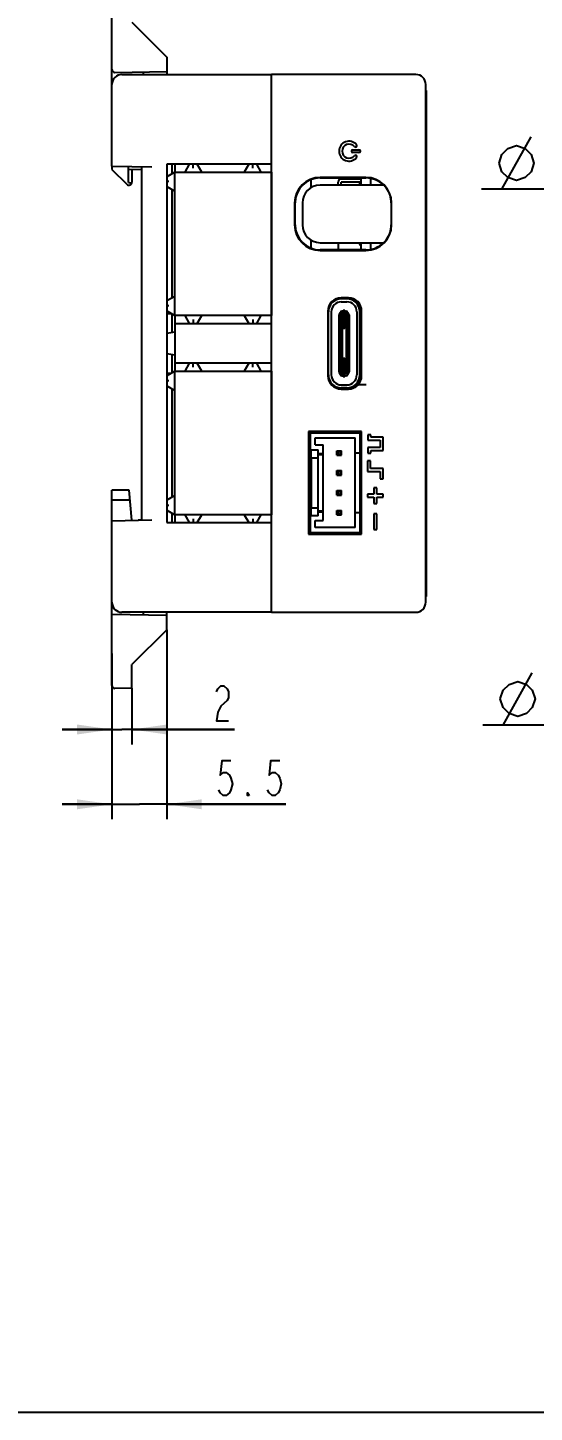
# Model space of a CAD drawing. Header units: millimetres. Extents: x 0 to 297, y 0 to 210.
# Drawn here: x 153.6 to 204.5, y 0 to 139 of the extents above; entities that cross this region are included whole.
import ezdxf

# ---------------------------------------------------------------- set-up
doc = ezdxf.new("R2010")
doc.units = ezdxf.units.MM
doc.header["$LTSCALE"] = 16.335
doc.layers.get('0').update_dxf_attribs({"linetype": 'CONTINUOUS'})
for name, color, linetype in [('000_19_DXF_CONTINUOUS_LINE', 7, 'CONTINUOUS'), ('000_19_DXF_DIMENSION', 7, 'CONTINUOUS'), ('00_11_DXF_CONTINUOUS_LINE', 7, 'CONTINUOUS'), ('01-PBG-10-01DXF_CONTINUOUS_LINE', 7, 'CONTINUOUS'), ('2022-08-16_CDXF_CONTINUOUS_LINE', 7, 'CONTINUOUS'), ('2022-09-08_CDXF_CONTINUOUS_LINE', 7, 'CONTINUOUS'), ('CORE300_100_DXF_CONTINUOUS_LINE', 7, 'CONTINUOUS'), ('CORE300_100_DXF_DIMENSION', 7, 'CONTINUOUS'), ('CORES3_DXF_FORMAT', 7, 'CONTINUOUS'), ('DINBASE-60-0DXF_CONTINUOUS_LINE', 7, 'CONTINUOUS'), ('STA0226C0A_1DXF_CONTINUOUS_LINE', 7, 'CONTINUOUS'), ('TMP_DWG_1_1_DXF_CONTINUOUS_LINE', 7, 'CONTINUOUS')]:
    doc.layers.add(name, color=color, linetype=linetype)
doc.styles.get("Standard").update_dxf_attribs({"font": 'CHANGFANGSONG.TTF'})
doc.dimstyles.new('DIMSTYLE_6', dxfattribs={"dimtxt": 3.5, "dimasz": 3.5, "dimexe": 1.5, "dimexo": 0, "dimgap": 0.875, "dimtad": 1, "dimdec": 3, "dimdsep": 46, "dimtxsty": 'STANDARD', "dimblk": '_FILLED', "dimblk1": '_FILLED', "dimblk2": '_FILLED', "dimcen": 0.09, "dimclrt": 3, "dimadec": 3, "dimazin": 2, "dimtp": 0.1, "dimtm": 0.1, "dimtfac": 1, "dimtdec": 3, "dimtofl": 0, "dimtmove": 0, "dimatfit": 3, "dimldrblk": '_FILLED', "dimfxl": 1, "dimtolj": 1, "dimarcsym": 0})
doc.dimstyles.new('DIMSTYLE_7', dxfattribs={"dimtxt": 3.5, "dimasz": 3.5, "dimexe": 1.5, "dimexo": 0, "dimtad": 1, "dimdec": 3, "dimdsep": 46, "dimtxsty": 'STANDARD', "dimblk": '_FILLED', "dimblk1": '_FILLED', "dimblk2": '_FILLED', "dimcen": 0.09, "dimclrt": 3, "dimadec": 3, "dimazin": 2, "dimtp": 0.1, "dimtm": 0.1, "dimtfac": 1, "dimtdec": 3, "dimtofl": 0, "dimtmove": 0, "dimatfit": 1, "dimldrblk": '_FILLED', "dimfxl": 1, "dimtolj": 1, "dimarcsym": 0})

# ---------------------------------------------------------------- blocks, each defined once
blk = doc.blocks.new('_FILLED')
at = {"color": 0, "linetype": 'BYBLOCK'}
blk.add_solid([(0, 0), (-1, 0.143), (-1, -0.143)], dxfattribs=at)
blk = doc.blocks.new('*D8')
at = {"layer": '000_19_DXF_DIMENSION', "color": 1, "linetype": 'CONTINUOUS'}
for p, q in [((162.09, 72.99), (162.09, 67.06)), ((164.09, 72.72), (164.09, 67.06)), ((162.09, 68.56), (157.09, 68.56)), ((157.09, 68.56), (163.09, 68.56)), ((174.4, 68.56), (163.09, 68.56)), ((164.09, 68.56), (174.4, 68.56))]:
    blk.add_line(p, q, dxfattribs=at)
at = {"layer": '000_19_DXF_DIMENSION', "color": 1, "linetype": 'CONTINUOUS', "xscale": 3.5, "yscale": 3.5, "zscale": 3.5}
for p, rotation in [((162.09, 68.56), 3e-10), ((164.09, 68.56), 180.0000000002)]:
    blk.add_blockref('_FILLED', p, dxfattribs=dict(at, rotation=rotation))
blk = doc.blocks.new('*D9')
at = {"layer": '000_19_DXF_DIMENSION', "color": 1, "linetype": 'CONTINUOUS'}
for p, q in [((167.59, 78.58), (167.59, 59.55)), ((162.09, 76.18), (162.09, 59.55)), ((162.09, 61.05), (157.09, 61.05)), ((157.09, 61.05), (164.84, 61.05)), ((179.54, 61.05), (164.84, 61.05)), ((167.59, 61.05), (179.54, 61.05))]:
    blk.add_line(p, q, dxfattribs=at)
at = {"layer": '000_19_DXF_DIMENSION', "color": 1, "linetype": 'CONTINUOUS', "xscale": 3.5, "yscale": 3.5, "zscale": 3.5}
blk.add_blockref('_FILLED', (162.09, 61.05), dxfattribs=at)
at = {"layer": '000_19_DXF_DIMENSION', "color": 1, "linetype": 'CONTINUOUS', "xscale": 3.5, "yscale": 3.5, "zscale": 3.5, "rotation": 180}
blk.add_blockref('_FILLED', (167.59, 61.05), dxfattribs=at)
blk = doc.blocks.new('*D22')
at = {"layer": 'CORE300_100_DXF_DIMENSION', "color": 1, "linetype": 'CONTINUOUS'}
for p, q in [((219.61, 122.81), (199.19, 122.81)), ((220.86, 122.81), (219.61, 122.81)), ((231.52, 108.34), (220.86, 122.81))]:
    blk.add_line(p, q, dxfattribs=at)
at = {"layer": 'CORE300_100_DXF_DIMENSION', "color": 1, "linetype": 'CONTINUOUS', "xscale": 3.5, "yscale": 3.5, "zscale": 3.5, "rotation": 306.3596825233}
blk.add_blockref('_FILLED', (231.52, 108.34), dxfattribs=at)
blk = doc.blocks.new('*D25')
at = {"layer": 'CORE300_100_DXF_DIMENSION', "color": 1, "linetype": 'CONTINUOUS'}
for p, q in [((229.47, 83.94), (220.98, 69.01)), ((219.73, 69.01), (199.32, 69.01)), ((220.98, 69.01), (219.73, 69.01))]:
    blk.add_line(p, q, dxfattribs=at)
at = {"layer": 'CORE300_100_DXF_DIMENSION', "color": 1, "linetype": 'CONTINUOUS', "xscale": 3.5, "yscale": 3.5, "zscale": 3.5, "rotation": 60.395549254}
blk.add_blockref('_FILLED', (229.47, 83.94), dxfattribs=at)

msp = doc.modelspace()

# ---------------------------------------------------------------- linework, layer by layer
at = {"layer": '000_19_DXF_CONTINUOUS_LINE', "color": 7, "linetype": 'CONTINUOUS'}
for p, q in [((162.0876, 133.329), (162.0876, 141.6714)), ((164.0876, 139.5767), (167.5876, 136.0767)), ((167.5876, 136.0767), (167.5876, 134.329)), ((162.3928, 134.532), (167.5876, 134.6227)), ((165.2584, 134.329), (165.2584, 134.5821)), ((162.0876, 72.9865), (162.0876, 81.329)), ((162.0876, 80.1312), (167.5876, 80.0352)), ((165.2584, 80.0759), (165.2584, 80.329)), ((167.5876, 78.5812), (167.5876, 80.329)), ((167.5876, 78.5812), (164.0876, 75.0812)), ((164.0876, 72.7162), (164.0876, 75.0812)), ((164.0876, 72.7161), (162.3928, 72.6865))]:
    msp.add_line(p, q, dxfattribs=at)
for centre in [(162.3876, 134.832), (162.3876, 72.9865)]:
    msp.add_arc(centre, 0.3, 180, 271, dxfattribs=at)
at = {"layer": '000_19_DXF_DIMENSION', "color": 3, "linetype": 'CONTINUOUS'}
for points in [[(172.5652, 72.3483), (172.7184, 72.64), (173.0246, 72.9316), (173.3309, 72.9316), (173.6371, 72.64), (173.7902, 72.3483), (173.7902, 71.7649), (173.6371, 71.4733), (173.3309, 71.1816), (173.0246, 70.89), (172.7184, 70.3066), (172.5652, 69.4316), (173.7902, 69.4316)], [(174.0255, 65.4232), (173.1067, 65.4232), (172.9536, 63.9649), (173.2598, 64.2565), (173.5661, 64.2565), (173.8723, 63.9649), (174.0255, 63.6732), (174.1786, 63.0899), (174.0255, 62.5065), (173.8723, 62.2149), (173.5661, 61.9232), (173.2598, 61.9232), (172.9536, 62.2149), (172.8005, 62.5065)], [(178.9255, 65.4232), (178.0067, 65.4232), (177.8536, 63.9649), (178.1598, 64.2565), (178.4661, 64.2565), (178.7723, 63.9649), (178.9255, 63.6732), (179.0786, 63.0899), (178.9255, 62.5065), (178.7723, 62.2149), (178.4661, 61.9232), (178.1598, 61.9232), (177.8536, 62.2149), (177.7005, 62.5065)], [(175.863, 61.9232), (175.7098, 61.9232), (175.7098, 62.2149), (175.863, 61.9232)]]:
    msp.add_lwpolyline(points, dxfattribs=at)
at = {"layer": '00_11_DXF_CONTINUOUS_LINE', "color": 7, "linetype": 'CONTINUOUS'}
for p, q in [((162.0876, 125.1313), (162.0876, 124.7878)), ((162.0876, 124.7878), (163.5755, 123.3)), ((163.7376, 123.4756), (163.7376, 125.1025)), ((163.7376, 124.7878), (165.0876, 124.8114)), ((164.0876, 124.794), (164.0876, 123.5121))]:
    msp.add_line(p, q, dxfattribs=at)
for centre, radius, start, end in [((163.7876, 123.5121), 0.3, 225, 360), ((167.13, 154.6845), 31.3927, 263.796254, 264.422476)]:
    msp.add_arc(centre, radius, start, end, dxfattribs=at)
at = {"layer": '01-PBG-10-01DXF_CONTINUOUS_LINE', "color": 3, "linetype": 'CONTINUOUS'}
for p, q in [((187.0876, 123.829), (185.0876, 123.829)), ((184.7876, 123.2185), (184.7876, 123.529)), ((184.7876, 117.4394), (184.7876, 116.7185)), ((184.7876, 111.8093), (184.7876, 111.7579)), ((185.2876, 111.849), (185.2876, 111.7989)), ((186.0876, 111.8173), (186.0876, 111.7989)), ((187.0876, 105.0539), (187.0176, 105.0539)), ((184.7876, 102.8998), (184.7876, 102.8486)), ((184.7876, 98.429), (184.7876, 98.3289)), ((185.5876, 98.429), (185.5876, 98.3289)), ((187.0876, 98.079), (186.9876, 98.079)), ((187.0876, 89.029), (186.9876, 89.029)), ((184.7876, 88.3289), (184.7876, 88.2288)), ((186.4376, 88.3289), (186.4376, 88.2288))]:
    msp.add_line(p, q, dxfattribs=at)
at = {"layer": '01-PBG-10-01DXF_CONTINUOUS_LINE', "color": 7, "linetype": 'CONTINUOUS'}
for p, q in [((185.0876, 123.2185), (185.0876, 123.529)), ((187.0876, 123.529), (185.0876, 123.529)), ((185.0876, 111.8483), (185.0876, 111.7976)), ((187.0876, 106.0601), (187.0176, 106.0601))]:
    msp.add_line(p, q, dxfattribs=at)
at = {"layer": '01-PBG-10-01DXF_CONTINUOUS_LINE', "color": 3, "linetype": 'CONTINUOUS'}
msp.add_arc((185.0876, 123.529), 0.3, 89.999981, 179.999981, dxfattribs=at)
at = {"layer": '2022-08-16_CDXF_CONTINUOUS_LINE', "color": 6, "linetype": 'CONTINUOUS'}
for p, q in [((186.9676, 123.2185), (186.9676, 123.409)), ((186.9876, 123.429), (187.0926, 123.429)), ((186.9676, 117.249), (186.9676, 117.4394)), ((187.0926, 117.229), (186.9876, 117.229)), ((186.9926, 111.0595), (186.9926, 110.7789)), ((186.9926, 110.4789), (186.9926, 110.4289)), ((186.9926, 110.2289), (186.9926, 110.1789)), ((186.9926, 109.9789), (186.9926, 109.9289)), ((186.9926, 109.7289), (186.9926, 109.6789)), ((186.9926, 109.4789), (186.9926, 109.4289)), ((186.9926, 109.2289), (186.9926, 109.1789)), ((186.9926, 108.9789), (186.9926, 108.9289)), ((186.9926, 108.7289), (186.9926, 108.6789)), ((186.9926, 108.4789), (186.9926, 108.4289)), ((186.9926, 108.2289), (186.9926, 108.1723))]:
    msp.add_line(p, q, dxfattribs=at)
for centre, start, end in [((186.9876, 123.409), 90, 180), ((186.9876, 117.249), 180, 270)]:
    msp.add_arc(centre, 0.02, start, end, dxfattribs=at)
at = {"layer": '2022-09-08_CDXF_CONTINUOUS_LINE', "color": 7, "linetype": 'CONTINUOUS'}
for p, q in [((182.0576, 123.7568), (182.0576, 122.9552)), ((187.0576, 123.9394), (187.0576, 123.829)), ((187.0876, 123.2185), (187.0876, 123.9394)), ((188.0876, 123.2185), (188.0876, 123.8884)), ((187.0576, 123.529), (187.0576, 123.429)), ((182.0576, 117.7027), (182.0576, 116.9012)), ((187.0876, 116.7185), (187.0876, 117.4394)), ((188.0876, 116.7695), (188.0876, 117.4394)), ((189.1376, 117.4394), (189.1376, 117.256)), ((185.0376, 110.3499), (185.0376, 110.3589)), ((187.0549, 110.8541), (186.986, 110.8541)), ((187.0176, 109.2933), (187.0876, 109.2933)), ((187.0576, 106.1325), (187.0576, 106.0601)), ((185.0376, 104.2988), (185.0376, 104.3079)), ((187.0176, 105.654), (187.0876, 105.654)), ((186.9876, 98.3289), (181.9876, 98.3289)), ((181.9876, 98.3289), (181.9876, 96.6289)), ((182.0576, 98.429), (182.0576, 98.3289)), ((182.4876, 97.8289), (186.4876, 97.8289)), ((182.4876, 97.1289), (182.4876, 97.8289)), ((186.4876, 88.8289), (186.4876, 97.8289)), ((186.9876, 88.3289), (186.9876, 98.3289)), ((181.9876, 96.6289), (182.7876, 96.6289)), ((182.0576, 96.6289), (182.0576, 90.0289)), ((182.4876, 97.1289), (183.2876, 97.1289)), ((182.7876, 90.0289), (182.7876, 96.6289)), ((182.7876, 96.2789), (183.2876, 96.2789)), ((183.2876, 96.1289), (182.7876, 96.1289)), ((183.2876, 89.5289), (183.2876, 97.1289)), ((184.6626, 96.5539), (185.1126, 96.5539)), ((184.7626, 96.4539), (184.6626, 96.5539)), ((184.6626, 96.1039), (184.6626, 96.5539)), ((184.7626, 96.2039), (184.6626, 96.1039)), ((184.6626, 96.1039), (185.1126, 96.1039)), ((185.0126, 96.4539), (184.7626, 96.4539)), ((184.7626, 96.4539), (184.7626, 96.2039)), ((184.7626, 96.2039), (185.0126, 96.2039)), ((185.1126, 96.5539), (185.0126, 96.4539)), ((185.0126, 96.2039), (185.0126, 96.4539)), ((185.0126, 96.2039), (185.1126, 96.1039)), ((185.1126, 96.1039), (185.1126, 96.5539)), ((186.4876, 96.3289), (186.9876, 96.3289)), ((186.9876, 96.5539), (187.0876, 96.5539)), ((187.0876, 96.1039), (186.9876, 96.1039)), ((182.0876, 95.8289), (182.7876, 95.8289)), ((182.0876, 95.8289), (182.0876, 90.8289)), ((184.6626, 94.5539), (185.1126, 94.5539)), ((184.7626, 94.4539), (184.6626, 94.5539)), ((184.6626, 94.1039), (184.6626, 94.5539)), ((185.1126, 94.5539), (185.0126, 94.4539)), ((185.1126, 94.1039), (185.1126, 94.5539)), ((186.9876, 94.5539), (187.0876, 94.5539)), ((184.7626, 94.2039), (184.6626, 94.1039)), ((184.6626, 94.1039), (185.1126, 94.1039)), ((185.0126, 94.4539), (184.7626, 94.4539)), ((184.7626, 94.4539), (184.7626, 94.2039)), ((184.7626, 94.2039), (185.0126, 94.2039)), ((185.0126, 94.2039), (185.0126, 94.4539)), ((185.0126, 94.2039), (185.1126, 94.1039)), ((187.0876, 94.1039), (186.9876, 94.1039)), ((184.6626, 92.5539), (185.1126, 92.5539)), ((184.7626, 92.4539), (184.6626, 92.5539)), ((184.6626, 92.1039), (184.6626, 92.5539)), ((184.7626, 92.2039), (184.6626, 92.1039)), ((184.6626, 92.1039), (185.1126, 92.1039)), ((185.0126, 92.4539), (184.7626, 92.4539)), ((184.7626, 92.4539), (184.7626, 92.2039)), ((184.7626, 92.2039), (185.0126, 92.2039)), ((185.1126, 92.5539), (185.0126, 92.4539)), ((185.0126, 92.2039), (185.0126, 92.4539)), ((185.0126, 92.2039), (185.1126, 92.1039)), ((185.1126, 92.1039), (185.1126, 92.5539)), ((186.9876, 92.5539), (187.0876, 92.5539)), ((187.0876, 92.1039), (186.9876, 92.1039)), ((182.0876, 90.8289), (182.7876, 90.8289)), ((182.7876, 90.5289), (183.2876, 90.5289)), ((183.2876, 90.3789), (182.7876, 90.3789)), ((184.6626, 90.5539), (185.1126, 90.5539)), ((184.7626, 90.4539), (184.6626, 90.5539)), ((184.6626, 90.1039), (184.6626, 90.5539)), ((185.0126, 90.4539), (184.7626, 90.4539)), ((184.7626, 90.4539), (184.7626, 90.2039)), ((185.1126, 90.5539), (185.0126, 90.4539)), ((185.0126, 90.4539), (185.0126, 90.2039)), ((185.1126, 90.1039), (185.1126, 90.5539)), ((186.9876, 90.5539), (187.0876, 90.5539)), ((182.7876, 90.0289), (181.9876, 90.0289)), ((181.9876, 90.0289), (181.9876, 88.3289)), ((182.4876, 89.5289), (183.2876, 89.5289)), ((182.4876, 88.8289), (182.4876, 89.5289)), ((184.7626, 90.2039), (184.6626, 90.1039)), ((184.6626, 90.1039), (185.1126, 90.1039)), ((185.0126, 90.2039), (184.7626, 90.2039)), ((185.0126, 90.2039), (185.1126, 90.1039)), ((186.9876, 90.3289), (186.4876, 90.3289)), ((187.0876, 90.1039), (186.9876, 90.1039)), ((187.0376, 89.029), (187.0376, 88.2289)), ((187.0376, 88.995), (187.0576, 88.995)), ((187.0676, 88.2289), (187.0676, 89.029)), ((181.9876, 88.3289), (186.9876, 88.3289)), ((182.0576, 88.3289), (182.0576, 88.2287)), ((182.3876, 88.3289), (182.3876, 88.2288)), ((186.4876, 88.8289), (182.4876, 88.8289)), ((186.8876, 88.2288), (186.8876, 88.3289))]:
    msp.add_line(p, q, dxfattribs=at)
at = {"layer": '2022-09-08_CDXF_CONTINUOUS_LINE', "color": 6, "linetype": 'CONTINUOUS'}
for p, q in [((186.9676, 123.2185), (186.9676, 123.409)), ((186.9876, 123.429), (187.0926, 123.429)), ((186.9676, 117.249), (186.9676, 117.4394)), ((187.0926, 117.229), (186.9876, 117.229)), ((185.6676, 111.7989), (185.1076, 111.7989)), ((185.1076, 111.4989), (185.6676, 111.4989)), ((186.8176, 111.1051), (186.8176, 111.3606)), ((183.8076, 104.1589), (183.8076, 110.4989)), ((184.1076, 110.4989), (184.1076, 104.1589)), ((184.8876, 104.4639), (184.8876, 110.1939)), ((185.0376, 110.3609), (185.0376, 110.4739)), ((185.0376, 104.3079), (185.0376, 110.3499)), ((185.1376, 110.5739), (185.3126, 110.5739)), ((185.1876, 110.2633), (185.1876, 104.3945)), ((185.3126, 110.6739), (185.4626, 110.6739)), ((185.3126, 108.8289), (185.3126, 110.6739)), ((185.4626, 108.8289), (185.4626, 110.6739)), ((185.4626, 110.5739), (185.6376, 110.5739)), ((185.5876, 110.2633), (185.5876, 104.3945)), ((185.7376, 104.3079), (185.7376, 110.4739)), ((185.8876, 110.1939), (185.8876, 104.4639)), ((186.6676, 110.4989), (186.6676, 104.1589)), ((186.9346, 110.7789), (187.0176, 110.7789)), ((186.9676, 104.1589), (186.9676, 110.4989)), ((187.0176, 110.4789), (186.9676, 110.4789)), ((186.9676, 110.4289), (187.0176, 110.4289)), ((187.0176, 110.2289), (186.9676, 110.2289)), ((186.9676, 110.1789), (187.0176, 110.1789)), ((187.0176, 109.9789), (186.9676, 109.9789)), ((186.9676, 109.9289), (187.0176, 109.9289)), ((186.9926, 111.0595), (186.9926, 110.7789)), ((186.9926, 110.4789), (186.9926, 110.4289)), ((186.9926, 110.2289), (186.9926, 110.1789)), ((186.9926, 109.9789), (186.9926, 109.9289)), ((187.0176, 110.7789), (187.0176, 110.4789)), ((187.0176, 110.4289), (187.0176, 110.2289)), ((187.0176, 110.1789), (187.0176, 109.9789)), ((187.0176, 109.9289), (187.0176, 109.7289)), ((185.4626, 108.8289), (185.3126, 108.8289)), ((187.0176, 109.7289), (186.9676, 109.7289)), ((186.9676, 109.6789), (187.0176, 109.6789)), ((187.0176, 109.4789), (186.9676, 109.4789)), ((186.9676, 109.4289), (187.0176, 109.4289)), ((187.0176, 109.2289), (186.9676, 109.2289)), ((186.9676, 109.1789), (187.0176, 109.1789)), ((187.0176, 108.9789), (186.9676, 108.9789)), ((186.9676, 108.9289), (187.0176, 108.9289)), ((187.0176, 108.7289), (186.9676, 108.7289)), ((186.9676, 108.6789), (187.0176, 108.6789)), ((187.0176, 108.4789), (186.9676, 108.4789)), ((186.9926, 109.7289), (186.9926, 109.6789)), ((186.9926, 109.4789), (186.9926, 109.4289)), ((186.9926, 109.2289), (186.9926, 109.1789)), ((186.9926, 108.9789), (186.9926, 108.9289)), ((186.9926, 108.7289), (186.9926, 108.6789)), ((186.9926, 108.4789), (186.9926, 108.4289)), ((187.0176, 109.6789), (187.0176, 109.4789)), ((187.0176, 109.4289), (187.0176, 109.2289)), ((187.0176, 109.1789), (187.0176, 108.9789)), ((187.0176, 108.9289), (187.0176, 108.7289)), ((187.0176, 108.6789), (187.0176, 108.4789)), ((186.9676, 108.4289), (187.0176, 108.4289)), ((187.0176, 108.2289), (186.9676, 108.2289)), ((186.9676, 108.1789), (187.0176, 108.1789)), ((187.0176, 107.9789), (186.9676, 107.9789)), ((186.9676, 107.9289), (187.0176, 107.9289)), ((187.0176, 107.7289), (186.9676, 107.7289)), ((186.9676, 107.6789), (187.0176, 107.6789)), ((187.0176, 107.4789), (186.9676, 107.4789)), ((186.9676, 107.1789), (187.0176, 107.1789)), ((186.9926, 108.2289), (186.9926, 108.1723)), ((187.0176, 108.4289), (187.0176, 108.2289)), ((187.0176, 108.1789), (187.0176, 107.9789)), ((187.0176, 107.9289), (187.0176, 107.7289)), ((187.0176, 107.6789), (187.0176, 107.4789)), ((187.0176, 107.1789), (187.0176, 106.9789)), ((185.3126, 105.8289), (185.4626, 105.8289)), ((185.3126, 103.9839), (185.3126, 105.8289)), ((185.4626, 103.9839), (185.4626, 105.8289)), ((187.0176, 106.9789), (186.9676, 106.9789)), ((186.9676, 106.9289), (187.0176, 106.9289)), ((187.0176, 106.7289), (186.9676, 106.7289)), ((186.9676, 106.6789), (187.0176, 106.6789)), ((187.0176, 106.4789), (186.9676, 106.4789)), ((186.9676, 106.4289), (187.0176, 106.4289)), ((187.0176, 106.2289), (186.9676, 106.2289)), ((186.9676, 106.1789), (187.0176, 106.1789)), ((187.0176, 105.9789), (186.9676, 105.9789)), ((186.9676, 105.9289), (187.0176, 105.9289)), ((187.0176, 105.7289), (186.9676, 105.7289)), ((186.9676, 105.6789), (187.0176, 105.6789)), ((187.0176, 106.9289), (187.0176, 106.7289)), ((187.0176, 106.6789), (187.0176, 106.4789)), ((187.0176, 106.4289), (187.0176, 106.2289)), ((187.0176, 106.1789), (187.0176, 105.9789)), ((187.0176, 105.9289), (187.0176, 105.7289)), ((187.0176, 105.6789), (187.0176, 105.4789)), ((185.0376, 104.1839), (185.0376, 104.2968)), ((185.7376, 104.1839), (185.7376, 104.2968)), ((187.0176, 105.4789), (186.9676, 105.4789)), ((186.9676, 105.4289), (187.0176, 105.4289)), ((187.0176, 105.2289), (186.9676, 105.2289)), ((186.9676, 105.1789), (187.0176, 105.1789)), ((187.0176, 104.9789), (186.9676, 104.9789)), ((186.9676, 104.9289), (187.0176, 104.9289)), ((187.0176, 104.7289), (186.9676, 104.7289)), ((186.9676, 104.6789), (187.0176, 104.6789)), ((187.0176, 104.4789), (186.9676, 104.4789)), ((186.9676, 104.4289), (187.0176, 104.4289)), ((187.0176, 105.4289), (187.0176, 105.2289)), ((187.0176, 105.1789), (187.0176, 104.9789)), ((187.0176, 104.9289), (187.0176, 104.7289)), ((187.0176, 104.6789), (187.0176, 104.4789)), ((187.0176, 104.4289), (187.0176, 104.2289)), ((185.1076, 103.1589), (185.6676, 103.1589)), ((185.3126, 104.0839), (185.1376, 104.0839)), ((185.4626, 103.9839), (185.3126, 103.9839)), ((185.6376, 104.0839), (185.4626, 104.0839)), ((187.6176, 103.1589), (186.4946, 103.1589)), ((186.8176, 103.5527), (186.8176, 103.2974)), ((187.0176, 103.8789), (186.9346, 103.8789)), ((187.0176, 104.2289), (186.9676, 104.2289)), ((186.9676, 104.1789), (187.0176, 104.1789)), ((187.0176, 104.1789), (187.0176, 103.8789)), ((185.6676, 102.8589), (185.1076, 102.8589))]:
    msp.add_line(p, q, dxfattribs=at)
for centre, radius, start, end in [((186.9876, 123.409), 0.02, 90, 180), ((186.9876, 117.249), 0.02, 180, 270), ((185.1076, 110.4989), 1.3, 90, 180), ((185.1076, 110.4989), 1, 90, 180), ((185.6676, 110.4989), 1.3, 0, 90), ((185.6676, 110.4989), 1, 0, 90), ((185.1876, 110.1939), 0.3, 120.103195, 180), ((185.1376, 110.4739), 0.1, 90.000008, 180), ((185.6376, 110.4739), 0.1, 0, 89.999992), ((185.5876, 110.1939), 0.3, 0, 59.897473), ((185.1876, 104.4639), 0.3, 180, 239.897473), ((185.5876, 104.4639), 0.3, 300.103195, 360), ((185.1076, 104.1589), 1.3, 180, 270), ((185.1076, 104.1589), 1, 180, 270), ((185.1376, 104.1839), 0.1, 180, 270), ((185.6376, 104.1839), 0.1, 270, 360), ((185.6676, 104.1589), 1.3, 270, 360), ((185.6676, 104.1589), 1, 270, 360)]:
    msp.add_arc(centre, radius, start, end, dxfattribs=at)
at = {"layer": '2022-09-08_CDXF_CONTINUOUS_LINE', "color": 7, "linetype": 'CONTINUOUS'}
for centre, radius, start, end in [((185.1259, 110.3535), 0.0883, 175.165753, 180.011245), ((185.1616, 110.3485), 0.124, 175.161935, 179.369342), ((185.1234, 110.3537), 0.0858, 170.718374, 175.161068), ((185.1357, 110.3591), 0.0989, 119.122812, 134.107902), ((185.1381, 110.3551), 0.1034, 94.719492, 104.761445), ((185.1376, 110.36), 0.0986, 90.016189, 94.685649), ((186.7447, 108.2839), 0.3429, 11.39952, 36.970779), ((186.9876, 108.0039), 0.1, 14.7924, 74.789373), ((186.9876, 106.2037), 0.1, 287.566214, 345.26907), ((185.138, 104.3026), 0.1035, 255.291706, 265.329261), ((185.1376, 104.2986), 0.0994, 265.354968, 269.985718)]:
    msp.add_arc(centre, radius, start, end, dxfattribs=at)
at = {"layer": '2022-09-08_CDXF_CONTINUOUS_LINE', "color": 6, "linetype": 'CONTINUOUS'}
for centre, major_axis, start_param, end_param in [((184.9876, 110.2633), (0.1414, 0.1414), 5.4977871, 6.22052135), ((185.7876, 110.2633), (-0.1414, 0.1414), 0.06266396, 0.78539821), ((184.9876, 104.3945), (0.1414, 0.1414), 4.77505285, 5.4977871), ((185.7876, 104.3945), (-0.1414, 0.1414), 0.78539821, 1.50813245)]:
    msp.add_ellipse(centre, major_axis=major_axis, ratio=0.99999999, start_param=start_param, end_param=end_param, dxfattribs=at)
at = {"layer": '2022-09-08_CDXF_CONTINUOUS_LINE', "color": 7, "linetype": 'CONTINUOUS'}
for points in [[(185.0398, 110.3714), (185.0389, 110.3673), (185.0384, 110.3631), (185.038, 110.359)], [(185.051, 110.4098), (185.0553, 110.4172), (185.0607, 110.4241), (185.0669, 110.4301)], [(185.0876, 110.4455), (185.0952, 110.4497), (185.1033, 110.453), (185.1117, 110.4552)], [(185.1376, 110.3956), (185.1324, 110.4013), (185.1267, 110.4065), (185.1203, 110.4108)], [(185.0376, 104.3079), (185.0377, 104.3007), (185.0384, 104.2935), (185.0398, 104.2864)], [(185.0376, 104.3043), (185.0376, 104.2983), (185.0382, 104.2922), (185.0395, 104.2863)], [(185.0876, 104.2123), (185.0727, 104.2206), (185.0595, 104.2333), (185.051, 104.248)], [(185.051, 104.248), (185.0553, 104.2406), (185.0607, 104.2338), (185.0669, 104.2278)], [(185.0669, 104.2278), (185.0791, 104.2158), (185.0951, 104.2069), (185.1117, 104.2026)], [(185.1117, 104.2026), (185.1033, 104.2048), (185.0952, 104.2081), (185.0876, 104.2123)], [(185.1024, 104.2386), (185.1086, 104.2403), (185.1144, 104.2434), (185.1198, 104.247)], [(185.1092, 104.2409), (185.1144, 104.2431), (185.1192, 104.246), (185.1236, 104.2493)], [(185.1376, 104.1992), (185.1289, 104.1992), (185.1201, 104.2004), (185.1117, 104.2026)], [(185.1198, 104.247), (185.1263, 104.2513), (185.1322, 104.2566), (185.1376, 104.2622)], [(185.1236, 104.2493), (185.1287, 104.2531), (185.1333, 104.2575), (185.1376, 104.2622)]]:
    msp.add_open_spline(points, degree=3, dxfattribs=at)
for points, knots in [([(185.1203, 110.4108), (185.1131, 110.4156), (185.0969, 110.4228), (185.0582, 110.4177), (185.0419, 110.387), (185.0387, 110.3675)], [0, 0, 0, 0, 0.2351225, 0.46357053, 1, 1, 1, 1]), ([(185.1376, 110.3956), (185.1301, 110.4033), (185.1144, 110.4173), (185.0819, 110.4243), (185.0513, 110.4061), (185.0422, 110.3837), (185.0398, 110.3714)], [0, 0, 0, 0, 0.24841428, 0.47346143, 0.71200692, 1, 1, 1, 1]), ([(185.1376, 110.4586), (185.1162, 110.4586), (185.0725, 110.4446), (185.0466, 110.4065), (185.041, 110.3862)], [0, 0, 0, 0, 0.50329771, 1, 1, 1, 1]), ([(185.0395, 104.2863), (185.043, 104.2696), (185.0563, 104.2444), (185.0879, 104.2351), (185.1026, 104.2382), (185.1092, 104.2409)], [0, 0, 0, 0, 0.54222341, 0.77252974, 1, 1, 1, 1]), ([(185.0398, 104.2864), (185.0414, 104.2779), (185.0467, 104.2621), (185.0625, 104.2443), (185.0824, 104.2358), (185.0961, 104.2368), (185.1024, 104.2386)], [0, 0, 0, 0, 0.29255903, 0.55087076, 0.77986141, 1, 1, 1, 1])]:
    msp.add_open_spline(points, degree=3, knots=knots, dxfattribs=at)
at = {"layer": '2022-09-08_CDXF_CONTINUOUS_LINE', "color": 6, "linetype": 'CONTINUOUS'}
for points, knots in [([(185.6659, 110.4168), (185.6633, 110.4157), (185.6527, 110.4104), (185.6436, 110.4024), (185.6376, 110.3956)], [0, 0, 0, 0, 0.23919981, 1, 1, 1, 1]), ([(185.7376, 110.3499), (185.7376, 110.3615), (185.7347, 110.3837), (185.7179, 110.4109), (185.6915, 110.4232), (185.6737, 110.4201), (185.6659, 110.4168)], [0, 0, 0, 0, 0.29775253, 0.56117728, 0.78467517, 1, 1, 1, 1]), ([(185.6376, 104.2622), (185.645, 104.2538), (185.6616, 104.2396), (185.6955, 104.2337), (185.7263, 104.2544), (185.7345, 104.2783), (185.7364, 104.2913)], [0, 0, 0, 0, 0.24671143, 0.46987803, 0.70860176, 1, 1, 1, 1])]:
    msp.add_open_spline(points, degree=3, knots=knots, dxfattribs=at)
msp.add_open_spline([(185.7364, 104.2913), (185.7372, 104.2968), (185.7376, 104.3023), (185.7376, 104.3079)], degree=3, dxfattribs=at)
at = {"layer": 'CORE300_100_DXF_CONTINUOUS_LINE', "color": 7, "linetype": 'CONTINUOUS'}
for p, q in [((163.0876, 134.329), (178.0876, 134.329)), ((178.0876, 125.329), (178.0876, 134.329)), ((162.0876, 125.1313), (162.0876, 133.329)), ((162.0876, 125.1313), (166.0876, 125.0615)), ((167.5876, 125.329), (167.5876, 89.329)), ((178.0876, 125.329), (167.5876, 125.329)), ((169.8515, 125.329), (169.3892, 124.529)), ((170.2495, 124.9305), (170.2495, 125.329)), ((170.2495, 125.2011), (170.2495, 125.2657)), ((171.1082, 124.529), (170.6467, 125.329)), ((175.833, 125.329), (175.3707, 124.529)), ((176.2257, 124.9305), (176.2257, 125.329)), ((176.2257, 125.2011), (176.2258, 125.2657)), ((177.0792, 124.529), (176.6177, 125.329)), ((165.0876, 89.579), (165.0876, 125.079)), ((168.3876, 124.5284), (167.5876, 124.067)), ((168.3876, 110.129), (168.3876, 124.529)), ((168.3876, 124.529), (178.0876, 124.529)), ((178.0876, 124.529), (178.0876, 110.129)), ((167.8129, 123.5671), (167.5876, 123.5671)), ((167.6621, 123.5671), (167.5876, 123.5671)), ((167.5876, 123.0671), (168.3876, 122.6059)), ((168.3876, 112.052), (167.5876, 111.5908)), ((167.6621, 111.0909), (167.5876, 111.0908)), ((167.8129, 111.0908), (167.5876, 111.0908)), ((167.5876, 110.5909), (168.3876, 110.1291)), ((167.5876, 110.329), (168.0414, 110.329)), ((178.0876, 110.129), (168.3876, 110.129)), ((169.3892, 110.129), (169.8515, 109.329)), ((170.6467, 109.329), (171.1082, 110.129)), ((175.3707, 110.129), (175.833, 109.329)), ((176.6177, 109.329), (177.0792, 110.129)), ((168.3876, 108.4694), (167.5876, 108.3289)), ((168.3876, 109.329), (168.3876, 105.329)), ((168.3876, 109.329), (178.0876, 109.329)), ((170.2495, 109.4568), (170.2494, 109.3922)), ((170.2495, 109.7274), (170.2495, 109.329)), ((176.2257, 109.4568), (176.2256, 109.3922)), ((176.2257, 109.7274), (176.2257, 109.329)), ((178.0876, 105.329), (178.0876, 109.329)), ((167.5876, 106.329), (168.3876, 106.1886)), ((168.3876, 104.5284), (167.5876, 104.067)), ((167.5876, 104.329), (168.0418, 104.329)), ((178.0876, 105.329), (168.3876, 105.329)), ((168.3876, 90.129), (168.3876, 104.529)), ((168.3876, 104.529), (178.0876, 104.529)), ((169.8515, 105.329), (169.3892, 104.529)), ((170.2495, 104.9305), (170.2495, 105.329)), ((170.2495, 105.2011), (170.2495, 105.2657)), ((171.1082, 104.529), (170.6467, 105.329)), ((175.833, 105.329), (175.3707, 104.529)), ((176.2257, 104.9305), (176.2257, 105.329)), ((176.2257, 105.2011), (176.2258, 105.2657)), ((177.0792, 104.529), (176.6177, 105.329)), ((178.0876, 104.529), (178.0876, 90.129)), ((167.8129, 103.5671), (167.5876, 103.5671)), ((167.6621, 103.5671), (167.5876, 103.5671)), ((167.5876, 103.0671), (168.3876, 102.6059)), ((162.0876, 81.329), (162.0876, 92.579)), ((163.8251, 92.579), (162.0876, 92.579)), ((164.0876, 89.579), (163.8251, 92.579)), ((168.3876, 92.052), (167.5876, 91.5908)), ((163.9126, 91.579), (162.0876, 91.579)), ((167.5876, 91.0908), (167.8129, 91.0908)), ((167.5876, 90.5909), (168.3876, 90.1291)), ((162.0876, 89.5266), (166.0876, 89.5964)), ((164.0876, 89.5615), (164.0876, 89.579)), ((165.0876, 89.5986), (164.7137, 89.5724)), ((167.5876, 89.329), (178.0876, 89.329)), ((178.0876, 90.129), (168.3876, 90.129)), ((169.3892, 90.129), (169.8515, 89.329)), ((170.2495, 89.4568), (170.2494, 89.3922)), ((170.2495, 89.7274), (170.2495, 89.329)), ((170.6467, 89.329), (171.1082, 90.129)), ((175.3707, 90.129), (175.833, 89.329)), ((176.2257, 89.4568), (176.2256, 89.3922)), ((176.2257, 89.7274), (176.2257, 89.329)), ((176.6177, 89.329), (177.0792, 90.129)), ((178.0876, 80.329), (178.0876, 89.329)), ((178.0876, 80.329), (163.0876, 80.329))]:
    msp.add_line(p, q, dxfattribs=at)
for centre, start, end in [((163.0876, 133.329), 90, 180), ((163.0876, 81.329), 180, 270)]:
    msp.add_arc(centre, 1, start, end, dxfattribs=at)
at = {"layer": 'CORE300_100_DXF_DIMENSION', "color": 3, "linetype": 'CONTINUOUS'}
for p, q in [((201.2361, 122.8104), (204.1527, 128.0604)), ((201.359, 69.0064), (204.2756, 74.2563))]:
    msp.add_line(p, q, dxfattribs=at)
for points in [[(200.9444, 125.4354), (201.2361, 126.3104), (201.8194, 126.8938), (202.6944, 127.1854), (203.5694, 126.8938), (204.1527, 126.3104), (204.4444, 125.4354), (204.1527, 124.5604), (203.5694, 123.9771), (202.6944, 123.6854), (201.8194, 123.9771), (201.2361, 124.5604), (200.9444, 125.4354)], [(201.0673, 71.6314), (201.359, 72.5064), (201.9423, 73.0897), (202.8173, 73.3813), (203.6923, 73.0897), (204.2756, 72.5064), (204.5673, 71.6314), (204.2756, 70.7563), (203.6923, 70.173), (202.8173, 69.8813), (201.9423, 70.173), (201.359, 70.7563), (201.0673, 71.6314)]]:
    msp.add_lwpolyline(points, dxfattribs=at)
at = {"layer": 'CORES3_DXF_FORMAT', "color": 7, "linetype": 'CONTINUOUS'}
msp.add_line((0, 0), (297, 0), dxfattribs=at)
at = {"layer": 'DINBASE-60-0DXF_CONTINUOUS_LINE', "color": 7, "linetype": 'CONTINUOUS'}
for p, q in [((168.0876, 125.329), (168.0876, 124.3554)), ((168.3876, 125.329), (168.3876, 124.529)), ((168.0876, 122.7789), (168.0876, 111.879)), ((168.0876, 110.3023), (168.0876, 108.4167)), ((168.3876, 110.129), (168.3876, 109.329)), ((168.0876, 106.2412), (168.0876, 104.3554)), ((168.3876, 105.329), (168.3876, 104.5284)), ((168.0876, 102.7789), (168.0876, 91.879)), ((168.0876, 90.3023), (168.0876, 89.329)), ((168.3876, 90.1291), (168.3876, 89.329))]:
    msp.add_line(p, q, dxfattribs=at)
at = {"layer": 'STA0226C0A_1DXF_CONTINUOUS_LINE', "color": 7, "linetype": 'CONTINUOUS'}
for p, q in [((178.0876, 80.329), (178.0876, 134.329)), ((192.5876, 134.329), (178.0876, 134.329)), ((193.5876, 81.329), (193.5876, 133.329)), ((186.2805, 126.779), (186.8805, 126.779)), ((186.8805, 126.479), (186.2805, 126.479)), ((187.5876, 123.9918), (182.9876, 123.9918)), ((182.9876, 123.9394), (187.5876, 123.9394)), ((189.3483, 123.2185), (182.9876, 123.2185)), ((180.4247, 121.429), (180.4247, 119.229)), ((180.4771, 119.229), (180.4771, 121.429)), ((181.1981, 121.429), (181.1981, 119.229)), ((190.1225, 121.429), (190.1225, 119.229)), ((190.1504, 119.229), (190.1504, 121.429)), ((182.9876, 117.4394), (189.3483, 117.4394)), ((187.5876, 116.7185), (182.9876, 116.7185)), ((182.9876, 116.6661), (187.5876, 116.6661)), ((185.8176, 111.9118), (185.0976, 111.9118)), ((185.0976, 111.849), (185.8176, 111.849)), ((183.7647, 110.579), (183.7647, 104.079)), ((187.0876, 110.579), (187.0876, 104.079)), ((187.1504, 104.079), (187.1504, 110.579)), ((185.8176, 102.809), (185.0976, 102.809)), ((185.0976, 102.7461), (185.8176, 102.7461)), ((187.1504, 98.4918), (181.8247, 98.4918)), ((181.8247, 98.4918), (181.8876, 98.429)), ((181.8247, 98.4918), (181.8247, 88.1661)), ((181.8876, 98.429), (187.0876, 98.429)), ((181.8876, 88.436), (181.8876, 98.429)), ((181.8876, 98.029), (181.9876, 98.029)), ((187.0876, 98.429), (187.1504, 98.4918)), ((187.0876, 98.429), (187.0876, 88.3708)), ((187.1504, 88.1661), (187.1504, 98.4918)), ((188.0576, 98.139), (187.7576, 98.139)), ((187.7576, 98.139), (187.7576, 97.599)), ((187.7576, 97.599), (189.0176, 97.599)), ((188.0576, 97.899), (188.0576, 98.139)), ((189.3176, 97.899), (188.0576, 97.899)), ((189.0176, 97.599), (189.0176, 96.859)), ((189.3176, 96.559), (189.3176, 97.899)), ((189.0176, 96.859), (187.7576, 96.859)), ((187.7576, 96.859), (187.7576, 96.319)), ((187.7576, 96.319), (188.0576, 96.319)), ((188.0576, 96.559), (189.3176, 96.559)), ((188.0576, 96.319), (188.0576, 96.559)), ((188.0417, 95.539), (187.7417, 95.539)), ((187.7417, 95.539), (187.7417, 94.479)), ((188.0417, 94.779), (188.0417, 95.539)), ((189.3017, 94.779), (188.0417, 94.779)), ((189.3017, 93.719), (189.3017, 94.779)), ((187.7417, 94.479), (189.0017, 94.479)), ((189.0017, 94.479), (189.0017, 93.719)), ((189.0017, 93.719), (189.3017, 93.719)), ((188.3876, 92.1785), (187.7417, 92.1785)), ((187.7417, 92.1785), (187.7417, 91.8794)), ((187.7417, 91.8794), (188.3876, 91.8794)), ((188.6876, 92.809), (188.3876, 92.809)), ((188.3876, 92.809), (188.3876, 92.1785)), ((188.3876, 91.8794), (188.3876, 91.249)), ((188.6876, 92.1785), (188.6876, 92.809)), ((189.3017, 92.1785), (188.6876, 92.1785)), ((188.6876, 91.8794), (189.3017, 91.8794)), ((188.6876, 91.249), (188.6876, 91.8794)), ((189.3017, 91.8794), (189.3017, 92.1785)), ((188.3876, 91.249), (188.6876, 91.249)), ((188.6876, 90.209), (188.3876, 90.209)), ((188.3876, 90.209), (188.3876, 88.649)), ((188.6876, 88.649), (188.6876, 90.209)), ((181.8874, 88.2287), (181.8247, 88.1661)), ((181.8247, 88.1661), (187.1504, 88.1661)), ((181.8874, 88.2287), (187.0877, 88.2289)), ((187.0877, 88.2289), (187.0876, 88.3708)), ((187.1504, 88.1661), (187.0877, 88.2289)), ((188.3876, 88.649), (188.6876, 88.649)), ((178.0876, 80.329), (192.5876, 80.329))]:
    msp.add_line(p, q, dxfattribs=at)
for centre, radius, start, end in [((192.5876, 133.329), 1, 0, 90), ((185.8805, 126.629), 1, 40.320215, 319.679785), ((185.8805, 126.629), 0.7, 40.320215, 319.679785), ((186.2805, 126.629), 0.15, 90, 270), ((186.5286, 127.179), 0.15, 220.320215, 40.320215), ((186.8805, 126.629), 0.15, 270, 90), ((186.5286, 126.079), 0.15, 319.679785, 139.679785), ((182.9876, 121.429), 2.5629, 90, 180), ((182.9876, 121.429), 2.5105, 90, 180), ((187.5876, 121.429), 2.5629, 0, 90), ((187.5876, 121.429), 2.5105, 45.465023, 90), ((182.9876, 121.429), 1.7895, 90, 180), ((187.2836, 118.1761), 5.4487, 67.337778, 67.73223), ((187.5876, 121.429), 2.5349, 0, 35.592689), ((182.9876, 119.229), 2.5629, 180, 270), ((182.9876, 119.229), 2.5105, 180, 270), ((182.9876, 119.229), 1.7895, 180, 270), ((187.5876, 119.229), 2.5629, 270, 360), ((187.5876, 119.229), 2.5349, 324.407311, 360), ((187.5876, 119.229), 2.5105, 270, 314.534977), ((187.2836, 122.4818), 5.4487, 292.26777, 292.662222), ((185.0976, 110.579), 1.3329, 90, 180), ((185.0976, 110.579), 1.27, 90, 166.829643), ((185.8176, 110.579), 1.3329, 0, 90), ((185.8176, 110.579), 1.27, 74.049749, 90), ((185.8176, 110.579), 1.27, 0, 46.489276), ((185.0976, 104.079), 1.3329, 180, 270), ((185.0976, 104.079), 1.27, 193.187729, 270), ((185.8176, 104.079), 1.3329, 270, 360), ((185.8176, 104.079), 1.27, 313.501443, 360), ((185.8176, 104.079), 1.27, 270, 285.931029), ((81.7092, 88.4361), 100.1784, 359.881425, 359.999984), ((192.5876, 81.329), 1, 270, 360)]:
    msp.add_arc(centre, radius, start, end, dxfattribs=at)
for points, knots in [([(189.6489, 122.9043), (189.6232, 122.9403), (189.5835, 122.9923), (189.5288, 123.0573), (189.4899, 123.101), (189.4538, 123.139), (189.4263, 123.1664), (189.4074, 123.1841), (189.3967, 123.1938), (189.3889, 123.2001), (189.3847, 123.2034), (189.383, 123.2042)], [0, 0, 0, 0, 0.33050838, 0.48753114, 0.6345009, 0.76715205, 0.87910667, 0.92436759, 0.96055419, 0.98622405, 1, 1, 1, 1]), ([(189.383, 117.4538), (189.3847, 117.4545), (189.3889, 117.4578), (189.3967, 117.4642), (189.4074, 117.4738), (189.4263, 117.4915), (189.4538, 117.5189), (189.4898, 117.557), (189.5288, 117.6006), (189.5835, 117.6657), (189.6232, 117.7176), (189.6489, 117.7536)], [0, 0, 0, 0, 0.01378588, 0.0394713, 0.0756632, 0.1209149, 0.23284062, 0.36548466, 0.51246091, 0.66949183, 1, 1, 1, 1])]:
    msp.add_open_spline(points, degree=3, knots=knots, dxfattribs=at)
at = {"layer": 'TMP_DWG_1_1_DXF_CONTINUOUS_LINE', "color": 7, "linetype": 'CONTINUOUS'}
for p, q in [((193.6376, 132.729), (193.5876, 132.729)), ((193.6376, 132.729), (193.6376, 81.929)), ((193.5876, 81.929), (193.6376, 81.929))]:
    msp.add_line(p, q, dxfattribs=at)

# ---------------------------------------------------------------- dimensions: what is measured, and where the dimension line sits
at = {"layer": '000_19_DXF_DIMENSION', "color": 1, "linetype": 'CONTINUOUS'}
dim = msp.add_linear_dim(base=(167.5876, 61.0482), p1=(162.0876, 76.1812), p2=(167.5876, 78.5812), dimstyle='DIMSTYLE_6', dxfattribs=at)
dim.commit()
dim.dimension.update_dxf_attribs({"geometry": '*D9', "text_midpoint": (172.188, 61.0482), "dimtype": 160})
dim = msp.add_linear_dim(base=(162.0876, 68.5566), p1=(164.0876, 72.7161), p2=(162.0876, 72.9865), angle=180, dimstyle='DIMSTYLE_6', dxfattribs=at)
dim.commit()
dim.dimension.update_dxf_attribs({"geometry": '*D8', "text_midpoint": (171.9527, 68.5566), "dimtype": 160})
at = {"layer": 'CORE300_100_DXF_DIMENSION', "color": 1, "linetype": 'CONTINUOUS'}
for p1, p2, picture, middle in [((231.5171, 108.3356), (232.9992, 106.3223), '*D22', (200.9444, 123.6854)), ((229.4678, 83.9378), (231.0486, 86.7201), '*D25', (201.0673, 69.8813))]:
    dim = msp.add_diameter_dim_2p(p1=p1, p2=p2, text='%%c<>-4', dimstyle='DIMSTYLE_7', override={"dimtih": 1, "dimtoh": 1, "dimpost": '<>'}, dxfattribs=at)
    dim.commit()
    dim.dimension.update_dxf_attribs({"geometry": picture, "text_midpoint": middle, "dimtype": 163})

doc.saveas('drawing.dxf')
